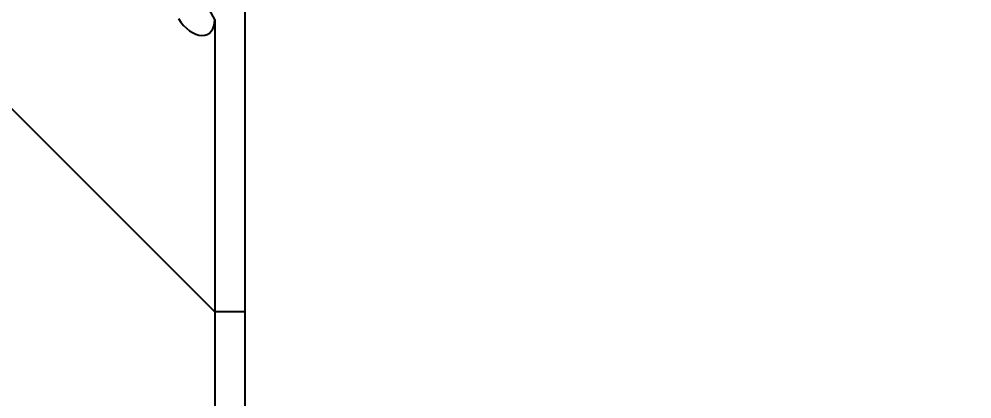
# Model space of a CAD drawing. Header units: millimetres. Extents: x 3299 to 14264, y 1863 to 5555.
# Drawn here: x 5042.58 to 5058.39, y 2535.54 to 2541.84 of the extents above; entities that cross this region are included whole.
import ezdxf

# ---------------------------------------------------------------- set-up
doc = ezdxf.new("R2010")
doc.units = ezdxf.units.MM
doc.layers.add('细实线', color=7, linetype='Continuous', lineweight=18)
doc.styles.add('工程字', font='gbenor.shx', dxfattribs={"bigfont": 'gbcbig.shx'})
doc.dimstyles.new('ISO-200', dxfattribs={"dimtxt": 15, "dimasz": 5, "dimexe": 2, "dimexo": 1, "dimgap": 2, "dimtad": 1, "dimdsep": 46, "dimtxsty": '工程字', "dimcen": 2.5, "dimclrd": 3, "dimclre": 3, "dimclrt": 6, "dimadec": 0, "dimazin": 0, "dimtfac": 1, "dimtmove": 0, "dimatfit": 3, "dimfxl": 1, "dimarcsym": 0})

# ---------------------------------------------------------------- blocks, each defined once
blk = doc.blocks.new('*D158')
at = {"layer": 'Defpoints', "color": 0, "transparency": 16777216}
for p in [(5029.826, 2811.523), (5029.826, 2529.023), (5076.485, 2529.023)]:
    blk.add_point(p, dxfattribs=at)
at = {"layer": '细实线', "color": 3, "lineweight": -2, "transparency": 16777216}
for p, q in [((5030.826, 2811.523), (5078.485, 2811.523)), ((5076.485, 2806.523), (5076.485, 2534.023)), ((5030.826, 2529.023), (5078.485, 2529.023))]:
    blk.add_line(p, q, dxfattribs=at)
at = {"layer": '细实线', "color": 3, "transparency": 16777216}
for points in [[(5075.651, 2806.523), (5077.318, 2806.523), (5076.485, 2811.523)], [(5075.651, 2534.023), (5077.318, 2534.023), (5076.485, 2529.023)]]:
    blk.add_solid(points, dxfattribs=at)
at = {"layer": '细实线', "color": 6, "lineweight": 5, "transparency": 16777216, "insert": (5066.985, 2670.273), "char_height": 15, "attachment_point": 5, "rotation": 90, "style": '工程字'}
blk.add_mtext('282.5', dxfattribs=at)
blk = doc.blocks.new('*D159')
at = {"layer": 'Defpoints', "color": 0, "transparency": 16777216}
for p in [(5011.326, 2814.023), (5094.582, 2814.023), (5011.326, 2526.523)]:
    blk.add_point(p, dxfattribs=at)
at = {"layer": '细实线', "color": 3, "lineweight": -2, "transparency": 16777216}
for p, q in [((5012.326, 2814.023), (5096.582, 2814.023)), ((5094.582, 2531.523), (5094.582, 2809.023)), ((5012.326, 2526.523), (5096.582, 2526.523))]:
    blk.add_line(p, q, dxfattribs=at)
at = {"layer": '细实线', "color": 3, "transparency": 16777216}
for points in [[(5093.749, 2809.023), (5095.416, 2809.023), (5094.582, 2814.023)], [(5093.749, 2531.523), (5095.416, 2531.523), (5094.582, 2526.523)]]:
    blk.add_solid(points, dxfattribs=at)
at = {"layer": '细实线', "color": 6, "lineweight": 5, "transparency": 16777216, "insert": (5085.082, 2670.273), "char_height": 15, "attachment_point": 5, "rotation": 90, "style": '工程字'}
blk.add_mtext('287.5', dxfattribs=at)

msp = doc.modelspace()

# ---------------------------------------------------------------- linework, layer by layer
at = {"color": 7, "linetype": 'Continuous'}
for p, q in [((5046.32578, 2839.02311), (5046.32578, 2501.52311)), ((5045.82641, 2536.97882), (5033.42595, 2549.37928)), ((5045.82641, 2541.82928), (5045.65143, 2542.14941)), ((5045.82641, 2541.82928), (5045.82641, 2536.97882)), ((5045.82641, 2536.97882), (5045.82074, 2527.34634)), ((5046.32578, 2536.97882), (5045.82641, 2536.97882))]:
    msp.add_line(p, q, dxfattribs=at)
msp.add_ellipse((5045.46478, 2542.02136), major_axis=(-0.25319, 0.42956), ratio=0.60110417, start_param=-4.65481039, end_param=-2.34637258, dxfattribs=at)

# ---------------------------------------------------------------- dimensions: what is measured, and where the dimension line sits
at = {"layer": '细实线', "color": 3, "lineweight": 5}
for base, p1, p2, picture, middle in [((5094.58248, 2814.02311), (5011.32578, 2526.52311), (5011.32578, 2814.02311), '*D159', (5085.08248, 2670.27311)), ((5076.48454, 2529.02311), (5029.82578, 2811.52311), (5029.82578, 2529.02311), '*D158', (5066.98454, 2670.27311))]:
    dim = msp.add_linear_dim(base=base, p1=p1, p2=p2, angle=90, dimstyle='ISO-200', dxfattribs=at)
    dim.commit()
    dim.dimension.update_dxf_attribs({"geometry": picture, "text_midpoint": middle})

doc.saveas('drawing.dxf')
